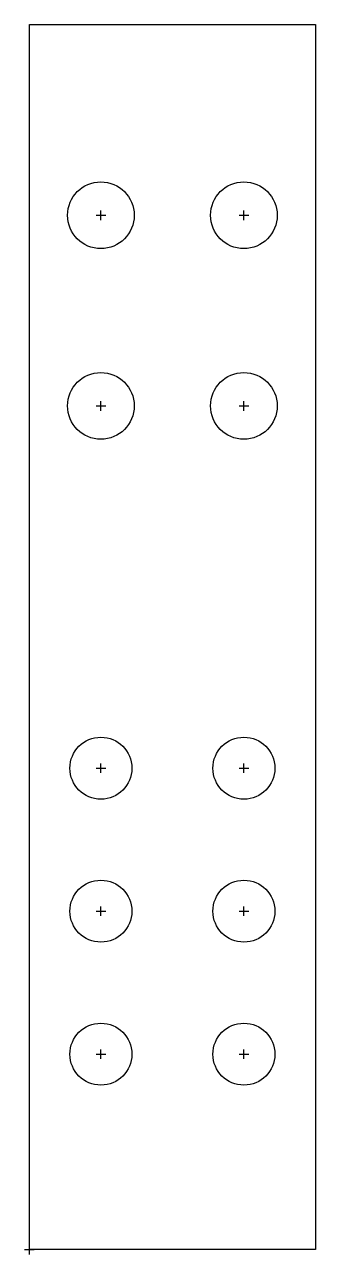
# Model space of a CAD drawing. Header units: millimetres. Extents: x -1 to 30, y -1 to 128.
import ezdxf

# ---------------------------------------------------------------- set-up
doc = ezdxf.new("R2010")
doc.units = ezdxf.units.MM
doc.layers.add('Contour', color=7, linetype='CONTINUOUS')
doc.layers.add('Reference_points', color=1, linetype='CONTINUOUS')

msp = doc.modelspace()

# ---------------------------------------------------------------- linework, layer by layer
at = {"layer": 'Contour', "color": 7, "linetype": 'CONTINUOUS'}
for p, q in [((0, 0), (0, 128.5)), ((0, 128.5), (30, 128.5)), ((30, 128.5), (30, 0)), ((30, 0), (0, 0))]:
    msp.add_line(p, q, dxfattribs=at)
for centre, radius in [((7.5, 108.5), 3.5), ((22.5, 108.5), 3.5), ((7.5, 88.5), 3.5), ((22.5, 88.5), 3.5), ((7.5, 50.5), 3.25), ((22.5, 50.5), 3.25), ((7.5, 35.5), 3.25), ((22.5, 35.5), 3.25), ((7.5, 20.5), 3.25), ((22.5, 20.5), 3.25)]:
    msp.add_circle(centre, radius, dxfattribs=at)
at = {"layer": 'Reference_points', "color": 1, "linetype": 'CONTINUOUS'}
for p, q in [((6.996, 108.5), (8.004, 108.5)), ((7.5, 107.996), (7.5, 109.004)), ((21.996, 108.5), (23.004, 108.5)), ((22.5, 107.996), (22.5, 109.004)), ((6.996, 88.5), (8.004, 88.5)), ((7.5, 87.996), (7.5, 89.004)), ((21.996, 88.5), (23.004, 88.5)), ((22.5, 87.996), (22.5, 89.004)), ((6.996, 50.5), (8.004, 50.5)), ((7.5, 49.996), (7.5, 51.004)), ((21.996, 50.5), (23.004, 50.5)), ((22.5, 49.996), (22.5, 51.004)), ((6.996, 35.5), (8.004, 35.5)), ((7.5, 34.996), (7.5, 36.004)), ((21.996, 35.5), (23.004, 35.5)), ((22.5, 34.996), (22.5, 36.004)), ((7.5, 19.996), (7.5, 21.004)), ((22.5, 19.996), (22.5, 21.004)), ((6.996, 20.5), (8.004, 20.5)), ((21.996, 20.5), (23.004, 20.5)), ((-0.504, 0), (0.504, 0)), ((0, -0.504), (0, 0.504))]:
    msp.add_line(p, q, dxfattribs=at)

doc.saveas('drawing.dxf')
